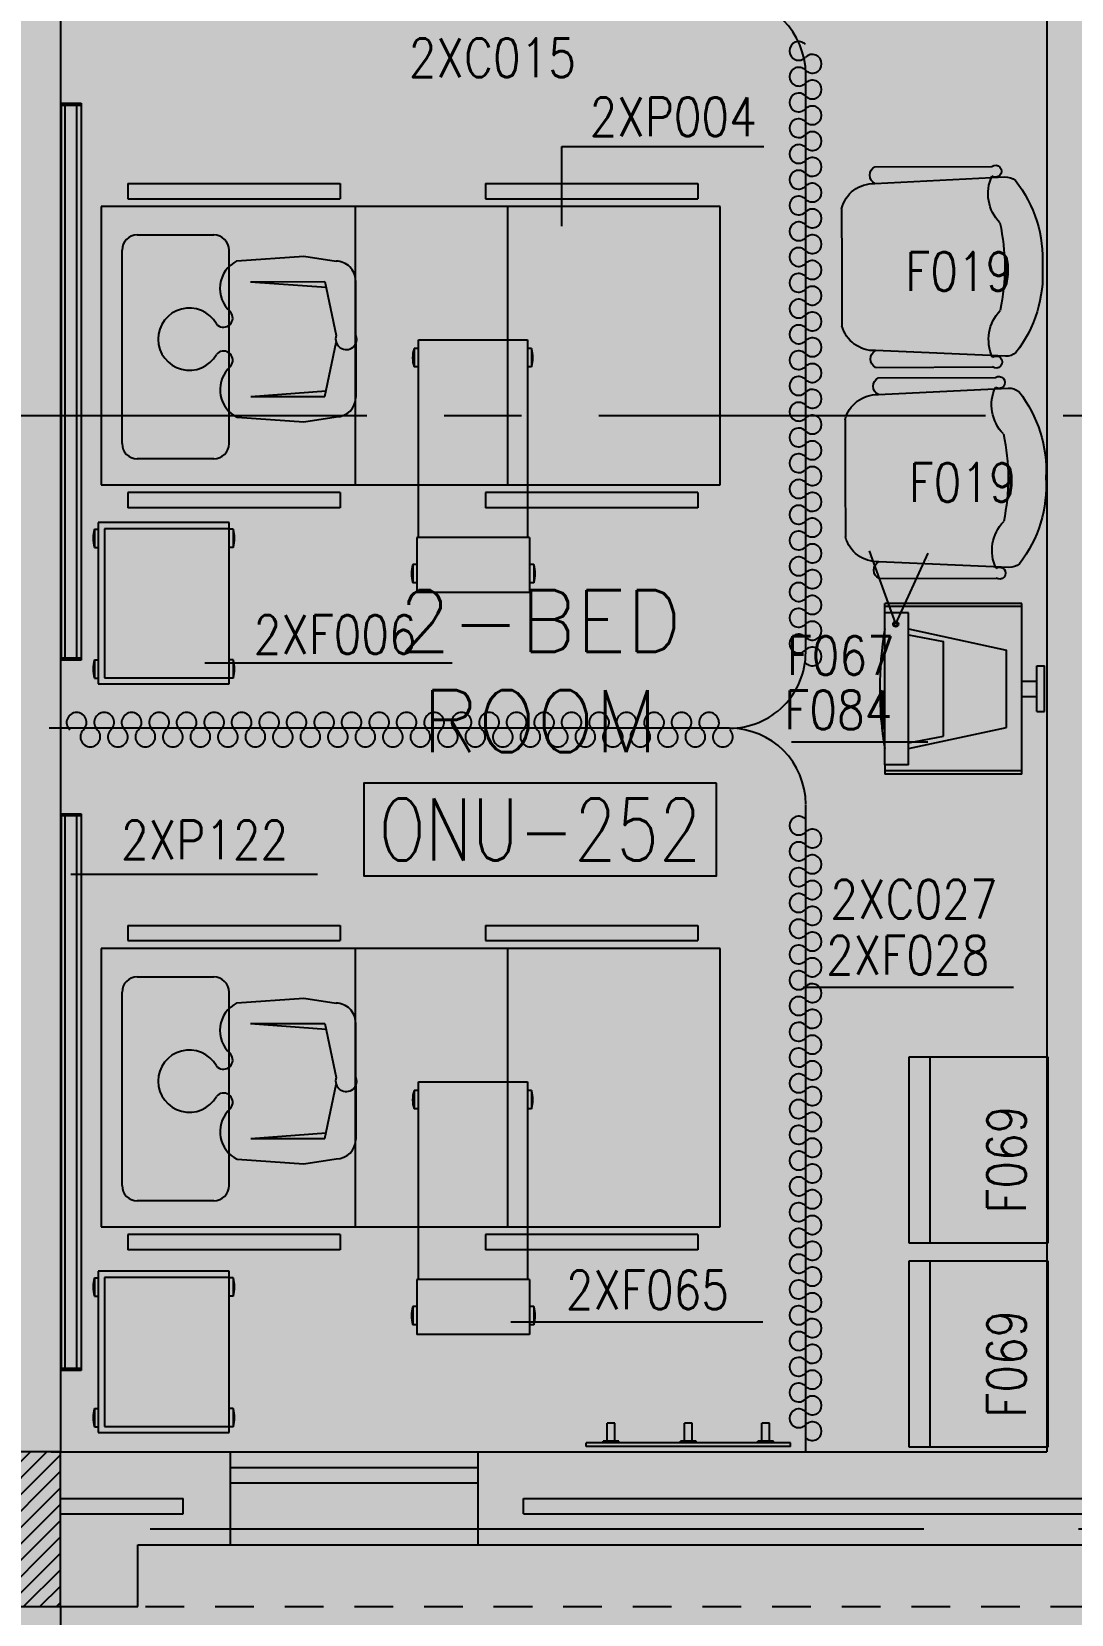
# Model space of a CAD drawing. Extents: x 88852.7 to 88945.7, y 39921.6 to 40001.1.
# Drawn here: x 88886.13 to 88889.49, y 39928.2 to 39933.32 of the extents above; entities that cross this region are included whole.
import ezdxf
from ezdxf.enums import TextEntityAlignment as Align

# ---------------------------------------------------------------- set-up
doc = ezdxf.new("R2010")
doc.units = 0
doc.header["$MEASUREMENT"] = 0
for name, pattern in [('CENTER', [2, 1.25, -0.25, 0.25, -0.25]), ('CENTERX2', [4, 2.5, -0.5, 0.5, -0.5]), ('HIDDEN2', [0.1875, 0.125, -0.0625])]:
    doc.linetypes.add(name, pattern=pattern)
doc.layers.get('0').update_dxf_attribs({"linetype": 'CONTINUOUS'})
for name, color, linetype in [('A-TEXT', 7, 'CONTINUOUS'), ('AXES', 11, 'CENTERX2'), ('AXES1', 11, 'CENTER'), ('COL', 2, 'CONTINUOUS'), ('HAT', 8, 'CONTINUOUS'), ('HIDDEN', 9, 'HIDDEN2'), ('INSUL', 4, 'CONTINUOUS'), ('MEDICAL', 4, 'CONTINUOUS'), ('NON-MEDICAL', 4, 'CONTINUOUS'), ('RM-BOX', 4, 'CONTINUOUS'), ('RM-NAME', 2, 'CONTINUOUS'), ('RM-NO', 2, 'CONTINUOUS'), ('WALL', 4, 'CONTINUOUS'), ('WIN', 3, 'CONTINUOUS')]:
    doc.layers.add(name, color=color, linetype=linetype)
doc.styles.add('ROMANS', font='ROMANS.shx', dxfattribs={"width": 0.6})
doc.dimstyles.new('DIM-OUT', dxfattribs={"dimscale": 0, "dimtxt": 0.24, "dimasz": 0.08, "dimexe": 0.02, "dimexo": 0.02, "dimgap": 0.05, "dimtad": 1, "dimdec": 0, "dimlfac": 1000, "dimzin": 0, "dimdsep": 46, "dimtxsty": 'ROMANS', "dimblk1": 'ARCHTICK', "dimblk2": 'ARCHTICK', "dimsah": 1, "dimcen": 0.01, "dimdle": 0.08, "dimclrd": 4, "dimclre": 4, "dimclrt": 2, "dimadec": 0, "dimazin": 0, "dimtp": 2, "dimtm": 2, "dimtfac": 0.1142857142857143, "dimtdec": 0, "dimtix": 1, "dimtmove": 2, "dimatfit": 3, "dimldrblk": 'ARCHTICK', "dimfxl": 0, "dimtolj": 1, "dimtzin": 0, "dimarcsym": 0})

# ---------------------------------------------------------------- blocks, each defined once
blk = doc.blocks.new('RM1')
at = {"layer": 'RM-BOX'}
blk.add_lwpolyline([(569.8908462408872, -200), (-569.890846240829, -200), (-569.8908462407999, -500), (569.8908462407999, -500)], close=True, dxfattribs=at)
at = {"layer": 'RM-NAME', "style": 'ROMANS'}
for tag, p in [('ROOMNAME1', (-5.820766091346741e-11, 323.8095238095266)), ('ROOMNAME2', (0, 0))]:
    blk.add_attdef(tag, text='', height=200, dxfattribs=at).set_placement(p, align=Align.MIDDLE)
at = {"layer": 'RM-NO', "style": 'ROMANS', "width": 0.8}
blk.add_attdef('ROOMNO', text='', height=200, dxfattribs=at).set_placement((0, -350), align=Align.MIDDLE)
blk = doc.blocks.new('*X533')
at = {"color": 0}
for p, q in [((203888.5557043092, 118293.2798416776), (204345.0098364433, 118749.7339738117)), ((203888.5557043092, 118346.3128502666), (204291.9768278543, 118749.7339738117)), ((203888.5557043092, 118399.3458588556), (204238.9438192653, 118749.7339738117)), ((203888.5557043092, 118452.3788674446), (204185.9108106763, 118749.7339738117)), ((203888.5557043092, 118505.4118760336), (204132.8778020873, 118749.7339738117)), ((203888.5557043092, 118558.4448846226), (204079.8447934983, 118749.7339738117)), ((203888.5557043092, 118611.4778932116), (204026.8117849093, 118749.7339738117)), ((203888.5557043092, 118664.5109018005), (203973.7787763203, 118749.7339738117)), ((203888.5557043092, 118717.5439103895), (203920.7457677313, 118749.7339738117)), ((203898.0428450322, 118249.7339738117), (204388.5557043091, 118740.2468330886)), ((203951.0758536212, 118249.7339738117), (204388.5557043091, 118687.2138244996)), ((204004.1088622102, 118249.7339738117), (204388.5557043091, 118634.1808159106)), ((204057.1418707992, 118249.7339738117), (204388.5557043091, 118581.1478073216)), ((204110.1748793882, 118249.7339738117), (204388.5557043091, 118528.1147987326)), ((204163.2078879772, 118249.7339738117), (204388.5557043091, 118475.0817901436)), ((204216.2408965662, 118249.7339738117), (204388.5557043091, 118422.0487815546)), ((204269.2739051552, 118249.7339738117), (204388.5557043091, 118369.0157729656)), ((204322.3069137442, 118249.7339738117), (204388.5557043091, 118315.9827643766)), ((204375.3399223332, 118249.7339738117), (204388.5557043091, 118262.9497557877))]:
    blk.add_line(p, q, dxfattribs=at)

msp = doc.modelspace()

# ---------------------------------------------------------------- linework, layer by layer
at = {"layer": 'AXES'}
msp.add_line((88945.01025844975, 39928.47956244052), (88876.97025844976, 39928.47956244052), dxfattribs=at)
at = {"layer": 'AXES1'}
msp.add_line((88935.21025844975, 39932.07956244052), (88874.57025844975, 39932.07956244052), dxfattribs=at)
at = {"layer": 'COL'}
msp.add_lwpolyline([(88885.72025844974, 39928.72961522701), (88885.72025844974, 39928.22961522701), (88886.22025844974, 39928.22961522701), (88886.22025844974, 39928.72961522701)], close=True, dxfattribs=at)
at = {"layer": 'HIDDEN'}
msp.add_line((88861.07025844975, 39928.22956244052), (88892.87025844975, 39928.22956244052), dxfattribs=at)
at = {"layer": 'INSUL'}
for p, q in [((88886.22025844976, 39928.57956244052), (88886.61690470774, 39928.57956244052)), ((88886.61690470774, 39928.52956244052), (88886.61690470774, 39928.57956244052)), ((88887.71690470775, 39928.57956244052), (88891.37025844975, 39928.57956244052)), ((88887.71690470775, 39928.52956244052), (88887.71690470775, 39928.57956244052)), ((88886.22025844976, 39928.52956244052), (88886.61690470774, 39928.52956244052)), ((88887.71690470775, 39928.52956244052), (88891.37025844975, 39928.52956244052))]:
    msp.add_line(p, q, dxfattribs=at)
at = {"layer": 'MEDICAL'}
for p, q in [((88888.6288930201, 39931.31536242814), (88888.62889302017, 39933.18350029008)), ((88886.22405365911, 39931.28999714234), (88886.22405365911, 39933.09035345627)), ((88886.22405365911, 39933.09035345627), (88886.28710730084, 39933.09035345627)), ((88886.22405365911, 39933.08420188147), (88886.28710730084, 39933.08420188147)), ((88886.23558786187, 39931.29614871714), (88886.23558786187, 39933.08420188147)), ((88886.2724973107, 39933.08420188147), (88886.27249731068, 39931.29614871714)), ((88886.28710730084, 39933.09035345627), (88886.28710730084, 39931.28999714234)), ((88886.43829722577, 39932.83063319158), (88887.12404701214, 39932.83063319158)), ((88886.43829722577, 39932.83063319158), (88886.43829722577, 39932.78142059315)), ((88887.12404701214, 39932.83063319158), (88887.12404701214, 39932.78142059315)), ((88887.59410753584, 39932.83063319158), (88888.27985732221, 39932.83063319158)), ((88887.59410753584, 39932.83063319158), (88887.59410753584, 39932.78142059315)), ((88888.27985732221, 39932.83063319158), (88888.27985732221, 39932.78142059315)), ((88886.43829722577, 39932.78142059315), (88887.12404701214, 39932.78142059315)), ((88887.59410753584, 39932.78142059315), (88888.27985732221, 39932.78142059315)), ((88888.35231510592, 39932.75642059316), (88886.35231510592, 39932.75642059316)), ((88886.35231510592, 39932.75642059316), (88886.35231510592, 39931.85642059315)), ((88887.17273200558, 39932.75642059316), (88887.17273200558, 39931.85642059315)), ((88887.66485798983, 39932.75642059316), (88887.66485798983, 39931.85642059315)), ((88888.35231510592, 39931.85642059315), (88888.35231510592, 39932.75642059316)), ((88886.46844221615, 39932.6641092912), (88886.71585584235, 39932.6641092912)), ((88886.41922961774, 39931.98956605572), (88886.41922961774, 39932.61489669278)), ((88886.76506844079, 39931.98956605572), (88886.76506844079, 39932.61489669278)), ((88887.37762848428, 39931.685691002), (88887.37762848428, 39932.32545478152)), ((88887.37762848428, 39932.32545478152), (88887.72949856301, 39932.32545478152)), ((88887.72949856301, 39932.32545478152), (88887.72949856301, 39931.685691002)), ((88887.36326646534, 39932.29664657141), (88887.36326646534, 39932.2375914533)), ((88887.37762848428, 39932.29664657141), (88887.36326646534, 39932.29664657141)), ((88887.74241011692, 39932.29664657141), (88887.72949856301, 39932.29664657141)), ((88887.74241011692, 39932.29664657141), (88887.74241011692, 39932.2375914533)), ((88887.37762848428, 39932.2375914533), (88887.36326646534, 39932.2375914533)), ((88887.74241011692, 39932.2375914533), (88887.72949856301, 39932.2375914533)), ((88886.71585584235, 39931.94035345729), (88886.46844221615, 39931.94035345729)), ((88886.35231510592, 39931.85642059315), (88888.35231510592, 39931.85642059315)), ((88886.43829722577, 39931.83142059315), (88886.43829722577, 39931.78220799473)), ((88887.12404701214, 39931.83142059315), (88886.43829722577, 39931.83142059315)), ((88887.12404701214, 39931.83142059315), (88887.12404701214, 39931.78220799473)), ((88887.59410753584, 39931.83142059315), (88887.59410753584, 39931.78220799473)), ((88888.27985732221, 39931.83142059315), (88887.59410753584, 39931.83142059315)), ((88888.27985732221, 39931.83142059315), (88888.27985732221, 39931.78220799473)), ((88887.12404701214, 39931.78220799473), (88886.43829722577, 39931.78220799473)), ((88888.27985732221, 39931.78220799473), (88887.59410753584, 39931.78220799473)), ((88886.33035372793, 39931.7131628625), (88886.34251589983, 39931.7131628625)), ((88886.33035372793, 39931.7131628625), (88886.33035372793, 39931.65410774439)), ((88886.76574424628, 39931.73421599308), (88886.34251589983, 39931.73421599308)), ((88886.34251589983, 39931.73421599308), (88886.34251589983, 39931.21256244977)), ((88886.76574424628, 39931.7145309537), (88886.36220093918, 39931.7145309537)), ((88886.36220093918, 39931.7145309537), (88886.36220093918, 39931.23224748915)), ((88886.76574424628, 39931.21256244977), (88886.76574424628, 39931.73421599308)), ((88886.77790641817, 39931.7131628625), (88886.76574424628, 39931.7131628625)), ((88886.77790641817, 39931.7131628625), (88886.77790641817, 39931.65410774439)), ((88886.33035372793, 39931.65410774439), (88886.34251589983, 39931.65410774439)), ((88886.77790641817, 39931.65410774439), (88886.76574424628, 39931.65410774439)), ((88887.37147690947, 39931.685691002), (88887.37147690947, 39931.50852564767)), ((88887.73565013782, 39931.685691002), (88887.37147690947, 39931.685691002)), ((88887.73565013782, 39931.685691002), (88887.73565013782, 39931.50852564767)), ((88888.92018689607, 39931.40648669293), (88888.83537833075, 39931.64328232823)), ((88887.35953449321, 39931.59860303607), (88887.35953449321, 39931.53954791796)), ((88887.37147690947, 39931.59860303607), (88887.35953449321, 39931.59860303607)), ((88887.74987406118, 39931.59860303607), (88887.73565013782, 39931.59860303607)), ((88887.74987406118, 39931.59860303607), (88887.74987406118, 39931.53954791796)), ((88888.92018689607, 39931.40648669293), (88889.02497351546, 39931.63514458156)), ((88887.37147690947, 39931.53954791796), (88887.35953449321, 39931.53954791796)), ((88887.74987406118, 39931.53954791796), (88887.73565013782, 39931.53954791796)), ((88887.73565013782, 39931.50852564767), (88887.37147690947, 39931.50852564767)), ((88889.32685335618, 39931.47254305143), (88888.88393997036, 39931.47254305143)), ((88888.88393997036, 39931.44301549238), (88888.88393997036, 39931.47254305143)), ((88889.32685335618, 39931.46270053174), (88888.88393997036, 39931.46270053174)), ((88888.88393997036, 39930.95088950812), (88888.88393997036, 39931.44301549238)), ((88888.9612740536, 39931.44301549238), (88888.88393997036, 39931.44301549238)), ((88888.9612740536, 39930.95088950812), (88888.9612740536, 39931.44301549238)), ((88889.32685335618, 39930.92136194907), (88889.32685335618, 39931.47254305143)), ((88888.9612740536, 39931.39031444112), (88889.27764075775, 39931.32172364764)), ((88888.9612740536, 39931.37163761196), (88889.07380182404, 39931.34968039565)), ((88889.07380182404, 39931.04422460485), (88889.07380182404, 39931.34968039565)), ((88886.28710730081, 39931.29614871714), (88886.22405365907, 39931.29614871714)), ((88886.28710730084, 39931.28999714234), (88886.22405365907, 39931.28999714234)), ((88886.33035372793, 39931.29043946342), (88886.34251589983, 39931.29043946342)), ((88886.33035372793, 39931.29043946342), (88886.33035372793, 39931.23138434532)), ((88886.77790641817, 39931.29043946342), (88886.76574424628, 39931.29043946342)), ((88886.77790641817, 39931.29043946342), (88886.77790641817, 39931.23138434532)), ((88889.27764075775, 39931.07218135286), (88889.27764075775, 39931.32172364764)), ((88886.33035372793, 39931.23138434532), (88886.34251589983, 39931.23138434532)), ((88886.36220093918, 39931.23224748915), (88886.76574424628, 39931.23224748915)), ((88886.77790641817, 39931.23138434532), (88886.76574424628, 39931.23138434532)), ((88889.37606595461, 39931.2707713979), (88889.40051413575, 39931.2707713979)), ((88889.37606595461, 39931.1231336026), (88889.37606595461, 39931.2707713979)), ((88889.40051413575, 39931.1231336026), (88889.40051413575, 39931.2707713979)), ((88886.34251589983, 39931.21256244977), (88886.76574424628, 39931.21256244977)), ((88889.32685335618, 39931.22155879946), (88889.37606595461, 39931.22155879946)), ((88889.32685335618, 39931.17234620104), (88889.37606595461, 39931.17234620104)), ((88889.37606595461, 39931.1231336026), (88889.40051413575, 39931.1231336026)), ((88888.38283002804, 39931.06929390547), (88886.18410220789, 39931.06929390547)), ((88888.9612740536, 39931.00359055938), (88889.27764075775, 39931.07218135286)), ((88888.9612740536, 39931.02226738854), (88889.07380182404, 39931.04422460485)), ((88888.88393997036, 39930.95088950812), (88888.88393997036, 39930.92136194907)), ((88888.9612740536, 39930.95088950812), (88888.88393997036, 39930.95088950812)), ((88889.32685335618, 39930.93120446877), (88888.88393997036, 39930.93120446877)), ((88889.32685335618, 39930.92136194907), (88888.88393997036, 39930.92136194907)), ((88888.6288930201, 39928.72956244052), (88888.62889302017, 39930.82021015736)), ((88886.22405365911, 39930.7931451676), (88886.28710730084, 39930.7931451676)), ((88886.22405365911, 39928.99278885368), (88886.22405365911, 39930.7931451676)), ((88886.22405365911, 39930.7869935928), (88886.28710730084, 39930.7869935928)), ((88886.23558786187, 39928.99894042848), (88886.23558786187, 39930.7869935928)), ((88886.2724973107, 39930.7869935928), (88886.27249731068, 39928.99894042848)), ((88886.28710730084, 39930.7931451676), (88886.28710730084, 39928.99278885368)), ((88886.43829722577, 39930.43181913658), (88887.12404701214, 39930.43181913658)), ((88886.43829722577, 39930.43181913658), (88886.43829722577, 39930.38260653816)), ((88887.12404701214, 39930.43181913658), (88887.12404701214, 39930.38260653816)), ((88887.59410753584, 39930.43181913658), (88888.27985732221, 39930.43181913658)), ((88887.59410753584, 39930.43181913658), (88887.59410753584, 39930.38260653816)), ((88888.27985732221, 39930.43181913658), (88888.27985732221, 39930.38260653816)), ((88886.43829722577, 39930.38260653816), (88887.12404701214, 39930.38260653816)), ((88887.59410753584, 39930.38260653816), (88888.27985732221, 39930.38260653816)), ((88888.35231510592, 39930.35760653816), (88886.35231510592, 39930.35760653816)), ((88886.35231510592, 39930.35760653816), (88886.35231510592, 39929.45760653816)), ((88887.17273200558, 39930.35760653816), (88887.17273200558, 39929.45760653816)), ((88887.66485798983, 39930.35760653816), (88887.66485798983, 39929.45760653816)), ((88888.35231510592, 39929.45760653816), (88888.35231510592, 39930.35760653816)), ((88886.46844221615, 39930.26529523621), (88886.71585584235, 39930.26529523621)), ((88886.41922961774, 39929.59075200072), (88886.41922961774, 39930.21608263778)), ((88886.76506844079, 39929.59075200072), (88886.76506844079, 39930.21608263778)), ((88887.36326646534, 39929.89783251641), (88887.36326646534, 39929.8387773983)), ((88887.37762848428, 39929.89783251641), (88887.36326646534, 39929.89783251641)), ((88887.37762848428, 39929.92664072653), (88887.72949856301, 39929.92664072653)), ((88887.37762848428, 39929.286876947), (88887.37762848428, 39929.92664072653)), ((88887.72949856301, 39929.92664072653), (88887.72949856301, 39929.286876947)), ((88887.74241011692, 39929.89783251641), (88887.72949856301, 39929.89783251641)), ((88887.74241011692, 39929.89783251641), (88887.74241011692, 39929.8387773983)), ((88887.37762848428, 39929.8387773983), (88887.36326646534, 39929.8387773983)), ((88887.74241011692, 39929.8387773983), (88887.72949856301, 39929.8387773983)), ((88886.71585584235, 39929.5415394023), (88886.46844221615, 39929.5415394023)), ((88886.35231510592, 39929.45760653816), (88888.35231510592, 39929.45760653816)), ((88886.43829722577, 39929.43260653815), (88886.43829722577, 39929.38339393973)), ((88887.12404701214, 39929.43260653815), (88886.43829722577, 39929.43260653815)), ((88887.12404701214, 39929.43260653815), (88887.12404701214, 39929.38339393973)), ((88887.59410753584, 39929.43260653815), (88887.59410753584, 39929.38339393973)), ((88888.27985732221, 39929.43260653815), (88887.59410753584, 39929.43260653815)), ((88888.27985732221, 39929.43260653815), (88888.27985732221, 39929.38339393973)), ((88887.12404701214, 39929.38339393973), (88886.43829722577, 39929.38339393973)), ((88888.27985732221, 39929.38339393973), (88887.59410753584, 39929.38339393973)), ((88886.33035372793, 39929.29273740125), (88886.34251589983, 39929.29273740125)), ((88886.33035372793, 39929.29273740125), (88886.33035372793, 39929.23368228314)), ((88886.34251589983, 39929.31379053183), (88886.34251589983, 39928.79213698852)), ((88886.76574424628, 39929.31379053183), (88886.34251589983, 39929.31379053183)), ((88886.76574424628, 39929.29410549246), (88886.36220093918, 39929.29410549246)), ((88886.36220093918, 39929.29410549246), (88886.36220093918, 39928.8118220279)), ((88886.76574424628, 39928.79213698852), (88886.76574424628, 39929.31379053183)), ((88886.77790641817, 39929.29273740125), (88886.76574424628, 39929.29273740125)), ((88886.77790641817, 39929.29273740125), (88886.77790641817, 39929.23368228314)), ((88887.37147690947, 39929.286876947), (88887.37147690947, 39929.10971159268)), ((88887.73565013782, 39929.286876947), (88887.37147690947, 39929.286876947)), ((88887.73565013782, 39929.286876947), (88887.73565013782, 39929.10971159268)), ((88886.33035372793, 39929.23368228314), (88886.34251589983, 39929.23368228314)), ((88886.77790641817, 39929.23368228314), (88886.76574424628, 39929.23368228314)), ((88887.35953449321, 39929.19978898107), (88887.35953449321, 39929.14073386297)), ((88887.37147690947, 39929.19978898107), (88887.35953449321, 39929.19978898107)), ((88887.74987406118, 39929.19978898107), (88887.73565013782, 39929.19978898107)), ((88887.74987406118, 39929.19978898107), (88887.74987406118, 39929.14073386297)), ((88887.37147690947, 39929.14073386297), (88887.35953449321, 39929.14073386297)), ((88887.74987406118, 39929.14073386297), (88887.73565013782, 39929.14073386297)), ((88887.73565013782, 39929.10971159268), (88887.37147690947, 39929.10971159268)), ((88886.28710730081, 39928.99894042848), (88886.22405365907, 39928.99894042848)), ((88886.28710730084, 39928.99278885368), (88886.22405365907, 39928.99278885368)), ((88886.33035372793, 39928.87001400218), (88886.34251589983, 39928.87001400218)), ((88886.33035372793, 39928.87001400218), (88886.33035372793, 39928.81095888407)), ((88886.77790641817, 39928.87001400218), (88886.76574424628, 39928.87001400218)), ((88886.77790641817, 39928.87001400218), (88886.77790641817, 39928.81095888407)), ((88886.33035372793, 39928.81095888407), (88886.34251589983, 39928.81095888407)), ((88886.34251589983, 39928.79213698852), (88886.76574424628, 39928.79213698852)), ((88886.36220093918, 39928.8118220279), (88886.76574424628, 39928.8118220279)), ((88886.77790641817, 39928.81095888407), (88886.76574424628, 39928.81095888407))]:
    msp.add_line(p, q, dxfattribs=at)
at = {"layer": 'MEDICAL', "const_width": 0.0007381889763779523}
for points in [[(88888.83537833075, 39931.62071722788, -1), (88888.83537833075, 39931.62145541686, -1)], [(88889.02497351546, 39931.61221038673, -1), (88889.02497351546, 39931.61294857571, -1)]]:
    msp.add_lwpolyline(points, format="xyb", close=True, dxfattribs=at)
at = {"layer": 'MEDICAL'}
for radius in [0.008681158060852562, 0.005325391936819217]:
    msp.add_circle((88888.9197630155, 39931.40603896762), radius, dxfattribs=at)
for centre, radius, start, end in [((88888.38283002804, 39933.18349944839), 0.2460629921259841, 0, 90), ((88886.46844221615, 39932.61489669278), 0.04921259842519683, 90, 180), ((88886.71585584235, 39932.61489669278), 0.04921259842519683, 0, 90), ((88887.44938851258, 39932.26711901235), 0.09104330708660129, 161.0753555838248, 198.9246444161752), ((88887.65628806967, 39932.26711901235), 0.09104330708663272, 341.0753555838248, 18.92464441617518), ((88886.46844221615, 39931.98956605572), 0.04921259842519683, 180, 270), ((88886.71585584235, 39931.98956605572), 0.04921259842519683, 270, 0), ((88886.41647577517, 39931.68363530345), 0.09104330708663272, 161.0753555838248, 198.9246444161752), ((88886.69178437094, 39931.68363530345), 0.09104330708663272, 341.0753555838248, 18.92464441617518), ((88887.44565654045, 39931.56907547702), 0.09104330708660129, 161.0753555838248, 198.9246444161752), ((88887.66375201393, 39931.56907547702), 0.09104330708663272, 341.0753555838248, 18.92464441617518), ((88890.05388068504, 39931.19695250025), 1.185812007059398, 170.6152773514428, 189.3847226485572), ((88886.41647577517, 39931.26091190437), 0.09104330708663272, 161.0753555838248, 198.9246444161752), ((88886.69178437094, 39931.26091190437), 0.09104330708663272, 341.0753555838248, 18.92464441617518), ((88888.38283002804, 39931.3153568976), 0.2460629921259841, 270, 0.001287787478393331), ((88888.38283002804, 39930.82323091335), 0.2460629921259841, 0, 90), ((88886.46844221615, 39930.21608263778), 0.04921259842519683, 90, 180), ((88886.71585584235, 39930.21608263778), 0.04921259842519683, 0, 90), ((88887.44938851258, 39929.86830495736), 0.09104330708660129, 161.0753555838248, 198.9246444161752), ((88887.65628806967, 39929.86830495736), 0.09104330708663272, 341.0753555838248, 18.92464441617518), ((88886.46844221615, 39929.59075200072), 0.04921259842519683, 180, 270), ((88886.71585584235, 39929.59075200072), 0.04921259842519683, 270, 0), ((88886.41647577517, 39929.2632098422), 0.09104330708663272, 161.0753555838248, 198.9246444161752), ((88886.69178437094, 39929.2632098422), 0.09104330708663272, 341.0753555838248, 18.92464441617518), ((88887.44565654045, 39929.17026142202), 0.09104330708660129, 161.0753555838248, 198.9246444161752), ((88887.66375201393, 39929.17026142202), 0.09104330708663272, 341.0753555838248, 18.92464441617518), ((88886.41647577517, 39928.84048644312), 0.09104330708663272, 161.0753555838248, 198.9246444161752), ((88886.69178437094, 39928.84048644312), 0.09104330708663272, 341.0753555838248, 18.92464441617518)]:
    msp.add_arc(centre, radius, start, end, dxfattribs=at)
at = {"layer": 'MEDICAL', "color": 15}
for centre, radius, start, end in [((88888.60625407002, 39933.25922305105), 0.03022016358403752, 43.56836235558358, 316.4316376444164), ((88888.65004626295, 39933.21756639507), 0.03022016358403887, 223.5683623555836, 136.4316376444164), ((88888.60625407002, 39933.17590973909), 0.0302201635840361, 43.56836235558358, 316.4316376444164), ((88888.60625407002, 39933.09259642714), 0.03022016358403887, 43.56836235558358, 316.4316376444164), ((88888.65004626295, 39933.13425308312), 0.03022016358404023, 223.5683623555836, 136.4316376444164), ((88888.65004626295, 39933.05093977116), 0.03022016358403887, 223.5683623555836, 136.4316376444164), ((88888.60625407002, 39933.00928311519), 0.03022016358403752, 43.56836235558358, 316.4316376444164), ((88888.65004626295, 39932.96762645921), 0.03022016358403887, 223.5683623555836, 136.4316376444164), ((88888.60625407002, 39932.92596980323), 0.0302201635840361, 43.56836235558358, 316.4316376444164), ((88888.60625407002, 39932.84265649128), 0.03022016358403887, 43.56836235558358, 316.4316376444164), ((88888.65004626295, 39932.88431314726), 0.03022016358404023, 223.5683623555836, 136.4316376444164), ((88888.65004626295, 39932.80099983531), 0.03022016358403887, 223.5683623555836, 136.4316376444164), ((88888.60625407002, 39932.75934317933), 0.03022016358403752, 43.56836235558358, 316.4316376444164), ((88888.65004626295, 39932.71768652336), 0.03022016358403887, 223.5683623555836, 136.4316376444164), ((88888.60625407002, 39932.67602986738), 0.0302201635840382, 43.56836235558358, 316.4316376444164), ((88888.65004626295, 39932.6343732114), 0.03022016358403955, 223.5683623555836, 136.4316376444164), ((88888.60625407002, 39932.59271655542), 0.0302201635840382, 43.56836235558358, 316.4316376444164), ((88888.65004626295, 39932.55105989944), 0.03022016358403887, 223.5683623555836, 136.4316376444164), ((88888.60625407002, 39932.50940324347), 0.0302201635840382, 43.56836235558358, 316.4316376444164), ((88888.60625407002, 39932.42608993152), 0.0302201635840382, 43.56836235558358, 316.4316376444164), ((88888.65004626295, 39932.46774658749), 0.03022016358403887, 223.5683623555836, 136.4316376444164), ((88888.65004626295, 39932.38443327554), 0.03022016358403955, 223.5683623555836, 136.4316376444164), ((88888.60625407002, 39932.34277661957), 0.0302201635840382, 43.56836235558358, 316.4316376444164), ((88888.65004626295, 39932.30111996359), 0.03022016358403887, 223.5683623555836, 136.4316376444164), ((88888.60625407002, 39932.25946330762), 0.0302201635840382, 43.56836235558358, 316.4316376444164), ((88888.60625407002, 39932.17614999566), 0.0302201635840382, 43.56836235558358, 316.4316376444164), ((88888.65004626295, 39932.21780665164), 0.03022016358403887, 223.5683623555836, 136.4316376444164), ((88888.65004626295, 39932.13449333968), 0.03022016358403955, 223.5683623555836, 136.4316376444164), ((88888.60625407002, 39932.0928366837), 0.0302201635840382, 43.56836235558358, 316.4316376444164), ((88888.65004626295, 39932.05118002773), 0.03022016358403887, 223.5683623555836, 136.4316376444164), ((88888.60625407002, 39932.00952337175), 0.0302201635840382, 43.56836235558358, 316.4316376444164), ((88888.65004626295, 39931.96786671578), 0.03022016358403887, 223.5683623555836, 136.4316376444164), ((88888.60625407002, 39931.9262100598), 0.0302201635840382, 43.56836235558358, 316.4316376444164), ((88888.65004626295, 39931.88455340383), 0.03022016358403955, 223.5683623555836, 136.4316376444164), ((88888.60625407002, 39931.84289674785), 0.0302201635840382, 43.56836235558358, 316.4316376444164), ((88888.65004626295, 39931.80124009187), 0.03022016358403887, 223.5683623555836, 136.4316376444164), ((88888.60625407002, 39931.75958343589), 0.0302201635840382, 43.56836235558358, 316.4316376444164), ((88888.65004626295, 39931.71792677992), 0.03022016358403887, 223.5683623555836, 136.4316376444164), ((88888.60625407002, 39931.67627012394), 0.0302201635840382, 43.56836235558358, 316.4316376444164), ((88888.65004626295, 39931.63461346797), 0.03022016358403955, 223.5683623555836, 136.4316376444164), ((88888.60625407002, 39931.59295681199), 0.0302201635840382, 43.56836235558358, 316.4316376444164), ((88888.60625407002, 39931.50964350004), 0.0302201635840382, 43.56836235558358, 316.4316376444164), ((88888.65004626295, 39931.55130015602), 0.03022016358403887, 223.5683623555836, 136.4316376444164), ((88888.65004626295, 39931.46798684406), 0.03022016358403887, 223.5683623555836, 136.4316376444164), ((88888.60625407002, 39931.42633018809), 0.0302201635840382, 43.56836235558358, 316.4316376444164), ((88888.65004626295, 39931.38467353211), 0.03022016358403955, 223.5683623555836, 136.4316376444164), ((88888.60625407002, 39931.34301687613), 0.0302201635840382, 43.56836235558358, 316.4316376444164), ((88888.65004626295, 39931.30136022015), 0.03022016358403887, 223.5683623555836, 136.4316376444164), ((88886.27242068297, 39931.08809726044), 0.03223484115630813, 313.5683623532261, 226.4316376467739), ((88886.36128821572, 39931.08809726044), 0.03223484115630885, 313.5683623532261, 226.4316376467739), ((88886.45015574848, 39931.08809726044), 0.03223484115630813, 313.5683623532261, 226.4316376467739), ((88886.53902328122, 39931.08809726044), 0.03223484115630813, 313.5683623532261, 226.4316376467739), ((88886.62789081398, 39931.08809726044), 0.03223484115630885, 313.5683623532261, 226.4316376467739), ((88886.71675834672, 39931.08809726044), 0.03223484115630813, 313.5683623532261, 226.4316376467739), ((88886.80562587947, 39931.08809726044), 0.03223484115630813, 313.5683623532261, 226.4316376467739), ((88886.89449341223, 39931.08809726044), 0.03223484115630885, 313.5683623532261, 226.4316376467739), ((88886.98336094497, 39931.08809726044), 0.03223484115630813, 313.5683623532261, 226.4316376467739), ((88887.07222847771, 39931.08809726044), 0.03223484115630813, 313.5683623532261, 226.4316376467739), ((88887.16109601047, 39931.08809726044), 0.03223484115630885, 313.5683623532261, 226.4316376467739), ((88887.24996354322, 39931.08809726044), 0.03223484115630813, 313.5683623532261, 226.4316376467739), ((88887.33883107598, 39931.08809726044), 0.03223484115630813, 313.5683623532261, 226.4316376467739), ((88887.42769860872, 39931.08809726044), 0.03223484115630885, 313.5683623532261, 226.4316376467739), ((88887.51656614146, 39931.08809726044), 0.03223484115630813, 313.5683623532261, 226.4316376467739), ((88887.60543367422, 39931.08809726044), 0.03223484115630813, 313.5683623532261, 226.4316376467739), ((88887.69430120697, 39931.08809726044), 0.03223484115630885, 313.5683623532261, 226.4316376467739), ((88887.78316873971, 39931.08809726044), 0.03223484115630813, 313.5683623532261, 226.4316376467739), ((88887.87203627247, 39931.08809726044), 0.03223484115630813, 313.5683623532261, 226.4316376467739), ((88887.96090380521, 39931.08809726044), 0.03223484115630958, 313.5683623532261, 226.4316376467739), ((88888.04977133797, 39931.08809726044), 0.03223484115630813, 313.5683623532261, 226.4316376467739), ((88888.13863887072, 39931.08809726044), 0.03223484115630813, 313.5683623532261, 226.4316376467739), ((88888.22750640346, 39931.08809726044), 0.03223484115630958, 313.5683623532261, 226.4316376467739), ((88888.31637393622, 39931.08809726044), 0.03223484115630813, 313.5683623532261, 226.4316376467739), ((88886.31685444935, 39931.041385588), 0.03223484115630741, 133.5683623532261, 46.43163764677393), ((88886.4057219821, 39931.041385588), 0.03223484115630741, 133.5683623532261, 46.43163764677393), ((88886.49458951484, 39931.041385588), 0.03223484115630741, 133.5683623532261, 46.43163764677393), ((88886.5834570476, 39931.041385588), 0.03223484115630741, 133.5683623532261, 46.43163764677393), ((88886.67232458034, 39931.041385588), 0.03223484115630741, 133.5683623532261, 46.43163764677393), ((88886.7611921131, 39931.041385588), 0.03223484115630741, 133.5683623532261, 46.43163764677393), ((88886.85005964585, 39931.041385588), 0.03223484115630741, 133.5683623532261, 46.43163764677393), ((88886.9389271786, 39931.041385588), 0.03223484115630741, 133.5683623532261, 46.43163764677393), ((88887.02779471135, 39931.041385588), 0.03223484115630741, 133.5683623532261, 46.43163764677393), ((88887.1166622441, 39931.041385588), 0.03223484115630741, 133.5683623532261, 46.43163764677393), ((88887.20552977684, 39931.041385588), 0.03223484115630741, 133.5683623532261, 46.43163764677393), ((88887.2943973096, 39931.041385588), 0.03223484115630741, 133.5683623532261, 46.43163764677393), ((88887.38326484234, 39931.041385588), 0.03223484115630741, 133.5683623532261, 46.43163764677393), ((88887.4721323751, 39931.041385588), 0.03223484115630741, 133.5683623532261, 46.43163764677393), ((88887.56099990784, 39931.041385588), 0.03223484115630741, 133.5683623532261, 46.43163764677393), ((88887.6498674406, 39931.041385588), 0.03223484115630741, 133.5683623532261, 46.43163764677393), ((88887.73873497335, 39931.041385588), 0.03223484115630741, 133.5683623532261, 46.43163764677393), ((88887.82760250609, 39931.041385588), 0.03223484115630669, 133.5683623532261, 46.43163764677393), ((88887.91647003884, 39931.041385588), 0.03223484115630813, 133.5683623532261, 46.43163764677393), ((88888.0053375716, 39931.041385588), 0.03223484115630516, 133.5683623532261, 46.43163764677393), ((88888.09420510434, 39931.041385588), 0.03223484115630669, 133.5683623532261, 46.43163764677393), ((88888.1830726371, 39931.041385588), 0.03223484115630813, 133.5683623532261, 46.43163764677393), ((88888.27194016984, 39931.041385588), 0.03223484115630516, 133.5683623532261, 46.43163764677393), ((88888.36080770259, 39931.041385588), 0.03223484115630669, 133.5683623532261, 46.43163764677393), ((88888.60625407002, 39930.75454310701), 0.03022016358403752, 43.56836235558358, 316.4316376444164), ((88888.65004626295, 39930.71288645104), 0.03022016358403887, 223.5683623555836, 136.4316376444164), ((88888.60625407002, 39930.67122979506), 0.0302201635840361, 43.56836235558358, 316.4316376444164), ((88888.60625407002, 39930.58791648311), 0.03022016358403887, 43.56836235558358, 316.4316376444164), ((88888.65004626295, 39930.62957313909), 0.03022016358404023, 223.5683623555836, 136.4316376444164), ((88888.65004626295, 39930.54625982713), 0.03022016358403887, 223.5683623555836, 136.4316376444164), ((88888.60625407002, 39930.50460317115), 0.03022016358403752, 43.56836235558358, 316.4316376444164), ((88888.65004626295, 39930.46294651517), 0.03022016358403887, 223.5683623555836, 136.4316376444164), ((88888.60625407002, 39930.4212898592), 0.0302201635840361, 43.56836235558358, 316.4316376444164), ((88888.65004626295, 39930.37963320322), 0.03022016358404023, 223.5683623555836, 136.4316376444164), ((88888.60625407002, 39930.33797654725), 0.03022016358403887, 43.56836235558358, 316.4316376444164), ((88888.65004626295, 39930.29631989127), 0.03022016358403887, 223.5683623555836, 136.4316376444164), ((88888.60625407002, 39930.2546632353), 0.03022016358403752, 43.56836235558358, 316.4316376444164), ((88888.65004626295, 39930.21300657932), 0.03022016358403887, 223.5683623555836, 136.4316376444164), ((88888.60625407002, 39930.17134992334), 0.0302201635840382, 43.56836235558358, 316.4316376444164), ((88888.65004626295, 39930.12969326736), 0.03022016358403955, 223.5683623555836, 136.4316376444164), ((88888.60625407002, 39930.08803661139), 0.0302201635840382, 43.56836235558358, 316.4316376444164), ((88888.65004626295, 39930.04637995541), 0.03022016358403887, 223.5683623555836, 136.4316376444164), ((88888.60625407002, 39930.00472329944), 0.0302201635840382, 43.56836235558358, 316.4316376444164), ((88888.60625407002, 39929.92140998748), 0.0302201635840382, 43.56836235558358, 316.4316376444164), ((88888.65004626295, 39929.96306664346), 0.03022016358403887, 223.5683623555836, 136.4316376444164), ((88888.65004626295, 39929.87975333151), 0.03022016358403955, 223.5683623555836, 136.4316376444164), ((88888.60625407002, 39929.83809667553), 0.0302201635840382, 43.56836235558358, 316.4316376444164), ((88888.65004626295, 39929.79644001956), 0.03022016358403887, 223.5683623555836, 136.4316376444164), ((88888.60625407002, 39929.75478336358), 0.0302201635840382, 43.56836235558358, 316.4316376444164), ((88888.60625407002, 39929.67147005162), 0.0302201635840382, 43.56836235558358, 316.4316376444164), ((88888.65004626295, 39929.7131267076), 0.03022016358403887, 223.5683623555836, 136.4316376444164), ((88888.65004626295, 39929.62981339565), 0.03022016358403955, 223.5683623555836, 136.4316376444164), ((88888.60625407002, 39929.58815673967), 0.0302201635840382, 43.56836235558358, 316.4316376444164), ((88888.65004626295, 39929.5465000837), 0.03022016358403887, 223.5683623555836, 136.4316376444164), ((88888.60625407002, 39929.50484342772), 0.0302201635840382, 43.56836235558358, 316.4316376444164), ((88888.65004626295, 39929.46318677175), 0.03022016358403887, 223.5683623555836, 136.4316376444164), ((88888.60625407002, 39929.42153011577), 0.0302201635840382, 43.56836235558358, 316.4316376444164), ((88888.65004626295, 39929.37987345979), 0.03022016358403955, 223.5683623555836, 136.4316376444164), ((88888.60625407002, 39929.33821680382), 0.0302201635840382, 43.56836235558358, 316.4316376444164), ((88888.60625407002, 39929.25490349186), 0.0302201635840382, 43.56836235558358, 316.4316376444164), ((88888.65004626295, 39929.29656014784), 0.03022016358403887, 223.5683623555836, 136.4316376444164), ((88888.65004626295, 39929.21324683588), 0.03022016358403887, 223.5683623555836, 136.4316376444164), ((88888.60625407002, 39929.17159017991), 0.0302201635840382, 43.56836235558358, 316.4316376444164), ((88888.65004626295, 39929.12993352393), 0.03022016358403955, 223.5683623555836, 136.4316376444164), ((88888.60625407002, 39929.08827686796), 0.0302201635840382, 43.56836235558358, 316.4316376444164), ((88888.60625407002, 39929.00496355601), 0.0302201635840382, 43.56836235558358, 316.4316376444164), ((88888.65004626295, 39929.04662021198), 0.03022016358403887, 223.5683623555836, 136.4316376444164), ((88888.65004626295, 39928.96330690003), 0.03022016358403887, 223.5683623555836, 136.4316376444164), ((88888.60625407002, 39928.92165024405), 0.0302201635840382, 43.56836235558358, 316.4316376444164), ((88888.65004626295, 39928.87999358807), 0.03022016358403955, 223.5683623555836, 136.4316376444164), ((88888.60625407002, 39928.8383369321), 0.0302201635840382, 43.56836235558358, 316.4316376444164), ((88888.65004626295, 39928.79668027612), 0.03022016358403887, 223.5683623555836, 136.4316376444164)]:
    msp.add_arc(centre, radius, start, end, dxfattribs=at)
at = {"layer": 'NON-MEDICAL', "extrusion": (0, 0, -1)}
for p, q in [((88888.85219612857, 39932.88466760489), (88889.23052462772, 39932.8859606093)), ((88888.8523808435, 39932.83062067644), (88889.27209538536, 39932.85157466295)), ((88888.74456405897, 39932.74918085394), (88888.74521056117, 39932.56001660437)), ((88888.74521056117, 39932.56001660437), (88888.74585706338, 39932.3708523548)), ((88889.27407595587, 39932.27206675847), (88888.85422799265, 39932.29015139196)), ((88888.85441270756, 39932.23610446352), (88889.2327412067, 39932.23739746792)), ((88888.86339294682, 39932.20216390341), (88889.24172144597, 39932.20345690782)), ((88888.86357766174, 39932.14811697496), (88889.2832922036, 39932.16907096147)), ((88888.75576087722, 39932.06667715246), (88888.75640737942, 39931.87751290289)), ((88888.75640737942, 39931.87751290289), (88888.75705388162, 39931.68834865333)), ((88889.28527277411, 39931.58956305699), (88888.8654248109, 39931.60764769049)), ((88888.8656095258, 39931.55360076204), (88889.24393802494, 39931.55489376644))]:
    msp.add_line(p, q, dxfattribs=at)
at = {"layer": 'NON-MEDICAL'}
for p, q in [((88886.79074856527, 39932.58027208372), (88887.00639834975, 39932.59578137287)), ((88887.00639834975, 39932.59578137287), (88887.11114254175, 39932.57922297015)), ((88886.83483196872, 39932.5131414319), (88887.07465385435, 39932.51342482232)), ((88886.83483196872, 39932.5131414319), (88887.07852561564, 39932.49511436537)), ((88887.07465385435, 39932.51342482232), (88887.11151448033, 39932.33910237469)), ((88887.1740706632, 39932.51644339378), (88887.17427614157, 39932.34255533396)), ((88887.07509263327, 39932.14210390787), (88887.11147903636, 39932.31621565155)), ((88887.17431137856, 39932.312735674), (88887.17451629837, 39932.13932030031)), ((88886.83527074764, 39932.14182051746), (88887.07892110996, 39932.16042346395)), ((88886.83527074764, 39932.14182051746), (88887.07509263327, 39932.14210390787)), ((88886.79134611969, 39932.07458586916), (88887.00703195561, 39932.05958627652)), ((88887.00703195561, 39932.05958627652), (88887.111736722, 39932.07639217886)), ((88886.79074856527, 39930.18145802872), (88887.00639834975, 39930.19696731788)), ((88887.00639834975, 39930.19696731788), (88887.11114254175, 39930.18040891516)), ((88886.83483196872, 39930.11432737691), (88887.07465385435, 39930.11461076732)), ((88886.83483196872, 39930.11432737691), (88887.07852561564, 39930.09630031037)), ((88887.07465385435, 39930.11461076732), (88887.11151448033, 39929.94028831969)), ((88887.1740706632, 39930.11762933878), (88887.17427614157, 39929.94374127896)), ((88888.96231282968, 39930.00598164865), (88888.96231282968, 39929.40598164866)), ((88889.41231282968, 39930.00598164865), (88888.96231282968, 39930.00598164865)), ((88889.02946049444, 39930.00598164865), (88889.02946049444, 39929.40598164866)), ((88889.41231282968, 39929.40598164866), (88889.41231282968, 39930.00598164865)), ((88887.07509263327, 39929.74328985287), (88887.11147903636, 39929.91740159655)), ((88887.17431137856, 39929.91392161901), (88887.17451629837, 39929.74050624531)), ((88886.83527074764, 39929.74300646246), (88887.07892110996, 39929.76160940896)), ((88886.83527074764, 39929.74300646246), (88887.07509263327, 39929.74328985287)), ((88886.79134611969, 39929.67577181416), (88887.00703195561, 39929.66077222152)), ((88887.00703195561, 39929.66077222152), (88887.111736722, 39929.67757812386)), ((88888.96231282968, 39929.40598164866), (88889.41231282968, 39929.40598164866)), ((88888.96231282968, 39929.34607514907), (88888.96231282968, 39928.74607514907)), ((88889.41231282968, 39929.34607514907), (88888.96231282968, 39929.34607514907)), ((88889.02946049444, 39929.34607514907), (88889.02946049444, 39928.74607514907)), ((88889.41231282968, 39928.74607514907), (88889.41231282968, 39929.34607514907)), ((88887.98676907177, 39928.76454400122), (88887.98676907177, 39928.82304400122)), ((88888.01216907176, 39928.82304400122), (88887.98676907177, 39928.82304400122)), ((88888.01216907176, 39928.76454400122), (88888.01216907176, 39928.82304400122)), ((88888.23676907177, 39928.76454400122), (88888.23676907177, 39928.82304400122)), ((88888.26216907176, 39928.82304400122), (88888.23676907177, 39928.82304400122)), ((88888.26216907176, 39928.76454400122), (88888.26216907176, 39928.82304400122)), ((88888.48676907177, 39928.76454400122), (88888.48676907177, 39928.82304400122)), ((88888.51216907176, 39928.82304400122), (88888.48676907177, 39928.82304400122)), ((88888.51216907176, 39928.76454400122), (88888.51216907176, 39928.82304400122)), ((88887.91926907178, 39928.74684400122), (88887.91926907178, 39928.75954400122)), ((88888.57966907177, 39928.75954400122), (88887.91926907178, 39928.75954400122)), ((88888.57966907177, 39928.74684400122), (88887.91926907178, 39928.74684400122)), ((88887.97446907178, 39928.75954400122), (88887.97446907178, 39928.76454400122)), ((88888.02446907177, 39928.76454400122), (88887.97446907178, 39928.76454400122)), ((88888.02446907177, 39928.75954400122), (88888.02446907177, 39928.76454400122)), ((88888.27446907177, 39928.76454400122), (88888.22446907178, 39928.76454400122)), ((88888.22446907178, 39928.75954400122), (88888.22446907178, 39928.76454400122)), ((88888.27446907177, 39928.75954400122), (88888.27446907177, 39928.76454400122)), ((88888.52446907177, 39928.76454400122), (88888.47446907178, 39928.76454400122)), ((88888.47446907178, 39928.75954400122), (88888.47446907178, 39928.76454400122)), ((88888.52446907177, 39928.75954400122), (88888.52446907177, 39928.76454400122)), ((88888.57966907177, 39928.74684400122), (88888.57966907177, 39928.75954400122)), ((88888.96231282968, 39928.74607514907), (88889.41231282968, 39928.74607514907))]:
    msp.add_line(p, q, dxfattribs=at)
at = {"layer": 'NON-MEDICAL', "extrusion": (0, 0, -1)}
for centre, radius, start, end in [((-88888.86630889225, 39932.85769205788), 0.03044421513186962, 297.2255240958491, 62.3828405532432), ((-88889.24182527864, 39932.87003063406), 0.01953122685105648, 54.64828631189319, 304.9600783394264), ((-88888.84924419687, 39932.72268492175), 0.107981321038722, 14.20400464436961, 91.66456469743905), ((-88889.35341673225, 39932.79747809947), 0.1351779156423789, 315.8365734965573, 24.72766343605843), ((-88889.27412617904, 39932.80064969394), 0.0509654450693346, 87.7163601897233, 129.3438615515632), ((-88888.9824392687, 39932.58557194129), 0.4119960122209382, 141.8512402189874, 183.2474308232574), ((-88888.52148910351, 39932.5495092847), 0.7508748075252426, 168.1814126671441, 179.0607445609214), ((-88888.52142250942, 39932.56899448133), 0.7508748075250167, 180.5476200916359, 191.4269519828431), ((-88888.98260840456, 39932.53608338744), 0.4119960122207696, 176.3609338286783, 217.7571244311304), ((-88889.35502563826, 39932.32671791182), 0.135177915642385, 334.8807012167011, 43.77179115458306), ((-88888.85035364894, 39932.39806318536), 0.1079813210387472, 267.9437999543387, 345.4043600070177), ((-88888.86834075632, 39932.26317584496), 0.03044421513186904, 297.2255240958491, 62.3828405532432), ((-88889.2439327079, 39932.25340431405), 0.01953122685105648, 54.64828631189319, 304.9600783394264), ((-88889.27575861604, 39932.32300441885), 0.05096544506934862, 230.264503098695, 271.8920044631174), ((-88888.8775057105, 39932.1751883564), 0.03044421513186962, 297.2255240958491, 62.3828405532432), ((-88889.25302209689, 39932.18752693259), 0.01953122685105648, 54.64828631189319, 304.9600783394264), ((-88888.86044101512, 39932.04018122027), 0.107981321038722, 14.20400464436961, 91.66456469743905), ((-88889.3646135505, 39932.114974398), 0.1351779156423789, 315.8365734965573, 24.72766343605843), ((-88889.28532299728, 39932.11814599246), 0.0509654450693346, 87.7163601897233, 129.3438615515632), ((-88888.99363608695, 39931.90306823982), 0.4119960122209382, 141.8512402189874, 183.2474308232574), ((-88888.53268592176, 39931.86700558323), 0.7508748075252426, 168.1814126671441, 179.0607445609214), ((-88888.53261932767, 39931.88649077986), 0.7508748075250167, 180.5476200916359, 191.4269519828431), ((-88888.99380522281, 39931.85357968597), 0.4119960122207696, 176.3609338286783, 217.7571244311304), ((-88889.3662224565, 39931.64421421034), 0.135177915642385, 334.8807012167011, 43.77179115458306), ((-88888.86155046719, 39931.71555948388), 0.1079813210387472, 267.9437999543387, 345.4043600070177), ((-88888.87953757457, 39931.58067214348), 0.03044421513186904, 297.2255240958491, 62.3828405532432), ((-88889.25512952615, 39931.57090061257), 0.01953122685105648, 54.64828631189319, 304.9600783394264), ((-88889.28695543429, 39931.64050071737), 0.05096544506934862, 230.264503098695, 271.8920044631174)]:
    msp.add_arc(centre, radius, start, end, dxfattribs=at)
at = {"layer": 'NON-MEDICAL'}
for centre, radius, start, end in [((88886.83542305202, 39932.49097571372), 0.09984814200245842, 116.5785505071787, 228.5373513175429), ((88887.11121681429, 39932.51636912124), 0.0628538927944191, 0.06770469279108202, 90.06770469612613), ((88886.63657759932, 39932.32724644413), 0.1005662284710706, 29.37143553395528, 330.7639738507278), ((88886.74704829547, 39932.39580470571), 0.02985305455057437, 220.1114188161835, 29.16802835540095), ((88886.7323637143, 39932.38774806716), 0.04660228849490911, 29.01821694090189, 52.54230805238281), ((88887.14362261353, 39932.32760926078), 0.03410313598586761, 160.3051599260224, 25.99297617686121), ((88886.74721001327, 39932.25894945353), 0.02985305455057437, 330.9673810296694, 140.0239905710865), ((88886.83580944422, 39932.16398757068), 0.09984814200245842, 138.5792658671635, 243.5568588781806), ((88886.73250643254, 39932.26697136495), 0.04660228849490911, 307.5931013371598, 331.1171924459572), ((88887.11166244946, 39932.13924602778), 0.0628538927944191, 270.0677046961262, 0.06770469279108202), ((88886.83542305202, 39930.09216165872), 0.09984814200245842, 116.5785505071787, 228.5373513175429), ((88887.11121681429, 39930.11755506625), 0.0628538927944191, 0.06770469279108202, 90.06770469612613), ((88886.63657759932, 39929.92843238913), 0.1005662284710706, 29.37143553395528, 330.7639738507278), ((88886.74704829547, 39929.99699065071), 0.02985305455057437, 220.1114188161835, 29.16802835540095), ((88886.7323637143, 39929.98893401216), 0.04660228849490911, 29.01821694090189, 52.54230805238281), ((88887.14362261353, 39929.92879520579), 0.03410313598586761, 160.3051599260224, 25.99297617686121), ((88886.74721001327, 39929.86013539853), 0.02985305455057437, 330.9673810296694, 140.0239905710865), ((88886.83580944422, 39929.76517351568), 0.09984814200245842, 138.5792658671635, 243.5568588781806), ((88886.73250643254, 39929.86815730995), 0.04660228849490911, 307.5931013371598, 331.1171924459572), ((88887.11166244946, 39929.74043197279), 0.0628538927944191, 270.0677046961262, 0.06770469279108202)]:
    msp.add_arc(centre, radius, start, end, dxfattribs=at)
at = {"layer": 'WALL'}
for p, q in [((88889.40775844976, 39935.37956244052), (88889.40775844976, 39928.72956244052)), ((88886.22025844976, 39933.42956244052), (88886.22025844976, 39928.72956244052)), ((88886.19015385496, 39928.72956244052), (88886.77025844975, 39928.72956244052)), ((88886.77025844975, 39928.42956244052), (88886.77025844975, 39928.72956244052)), ((88887.57025844975, 39928.72956244052), (88889.40775844976, 39928.72956244052)), ((88887.57025844975, 39928.42956244052), (88887.57025844975, 39928.72956244052)), ((88886.47025844976, 39928.42956244052), (88886.77025844975, 39928.42956244052)), ((88886.47025844976, 39928.22956244052), (88886.47025844976, 39928.42956244052)), ((88887.57025844975, 39928.42956244052), (88891.52025844975, 39928.42956244052)), ((88885.4702584426, 39928.22956244052), (88886.47025844976, 39928.22956244052)), ((88886.22025844974, 39928.22961522701), (88886.22025844974, 39921.61526879654))]:
    msp.add_line(p, q, dxfattribs=at)
at = {"layer": 'WIN'}
for p, q in [((88886.77025844975, 39928.72956244052), (88887.57025844975, 39928.72956244052)), ((88886.77025844975, 39928.67956244052), (88887.57025844975, 39928.67956244052)), ((88886.77025844975, 39928.62956244052), (88887.57025844975, 39928.62956244052)), ((88886.77025844975, 39928.42956244052), (88887.57025844975, 39928.42956244052))]:
    msp.add_line(p, q, dxfattribs=at)

# ---------------------------------------------------------------- block references
at = {"layer": 'HAT', "xscale": 0.001000000003841706, "yscale": 0.000999999996565748, "zscale": 0.001}
msp.add_blockref('*X533', (88681.83170274545, 39809.9798812532), dxfattribs=at)
at = {"layer": 'RM-NO', "xscale": 0.001000000003841706, "yscale": 0.000999999996565748, "zscale": 0.001}
msp.add_blockref('RM1', (88887.77013912154, 39931.09225643971), dxfattribs=at).add_auto_attribs({'ROOMNO': 'ONU-252', 'ROOMNAME2': 'ROOM', 'ROOMNAME1': '2-BED'})

# ---------------------------------------------------------------- texts
at = {"layer": 'A-TEXT', "color": 7, "ltscale": 400, "style": 'ROMANS', "width": 0.8339742554873566}
for s, p in [('2XC015', (88887.34565190854, 39933.17464354104)), ('2XP004', (88887.93006491673, 39932.98394975408)), ('F019', (88888.95076340748, 39932.48406590612)), ('F019', (88888.96196187403, 39931.80168566924)), ('2XF006', (88886.8443148174, 39931.30991387457)), ('F067', (88888.56804844877, 39931.24195432993)), ('F084', (88888.55997054816, 39931.06601050734)), ('2XP122', (88886.41552219479, 39930.64598530741)), ('2XC027', (88888.70815152049, 39930.45381100603)), ('2XF028', (88888.6946716711, 39930.27288510821)), ('2XF065', (88887.85350243756, 39929.1910538445))]:
    msp.add_text(s, height=0.125, dxfattribs=at).set_placement(p)
for p in [(88889.34046269773, 39929.50049762698), (88889.34046269773, 39928.8405911274)]:
    msp.add_text('F069', height=0.125, rotation=90, dxfattribs=at).set_placement(p)

# ---------------------------------------------------------------- leaders
at = {"layer": 'A-TEXT'}
for points in [[(88887.84038662008, 39932.69231797866), (88887.84038662008, 39932.94976921256), (88888.49347425938, 39932.94976921256)], [(88886.68671007128, 39931.28110822701), (88887.48668105298, 39931.28110822701)], [(88889.02337667243, 39931.02415374597), (88888.58229082337, 39931.02415374597)], [(88886.25364747236, 39930.5972146919), (88887.05138776223, 39930.5972146919)], [(88888.62004880012, 39930.23174949495), (88889.29998012797, 39930.23174949495)], [(88887.67540950565, 39929.15042357377), (88888.48987856938, 39929.15042357377)]]:
    msp.add_leader(points, dimstyle='DIM-OUT', override={"dimscale": 1, "dimasz": 40}, dxfattribs=at)

doc.saveas('drawing.dxf')
